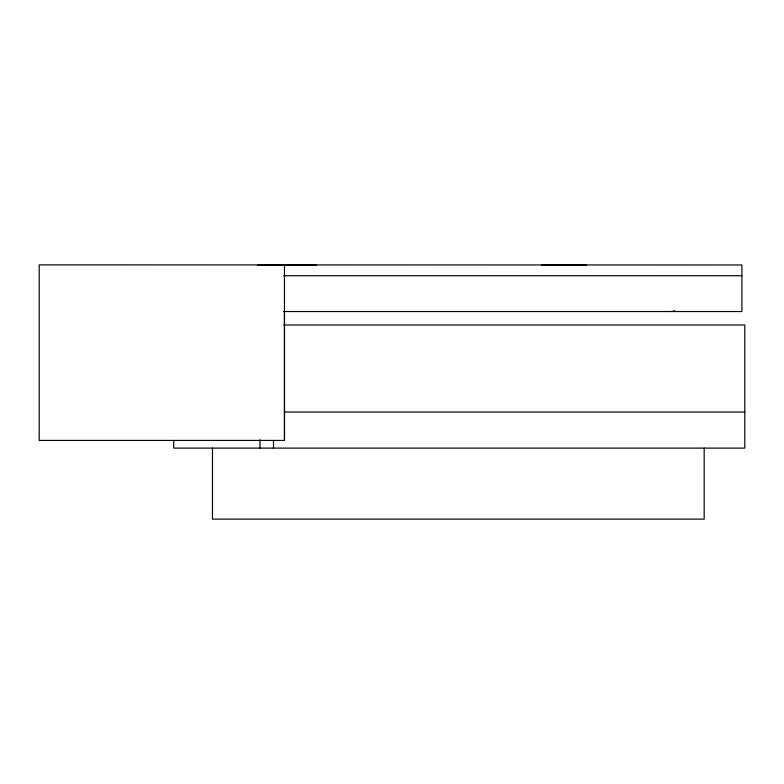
<?xml version="1.0" encoding="UTF-8"?>
<svg xmlns="http://www.w3.org/2000/svg" width="784" height="784" viewBox="0 0 784 784"><rect width="100%" height="100%" fill="white"/><g stroke="black" fill="none" stroke-linecap="round" stroke-linejoin="round"><path stroke-width="1.18" d="M284.455 310.572L284.474 440.432L39.2 440.432L39.2 264.884L741.899 264.982L741.899 311.532L283.641 311.532M671.241 311.532L674.769 310.876M271.852 264.884L257.701 264.884L261.709 264.982M297.891 264.884L259.426 264.982L296.313 264.884M586.618 264.884L541.656 264.884M283.641 275.723L741.899 275.723M283.808 324.997L744.8 324.997L744.8 448.105L173.734 448.105L173.734 440.432M284.504 412.041L744.8 412.041M286.17 264.933L316.54 264.982M286.503 264.933L284.474 264.884L284.474 440.432M704.179 448.105L704.179 519.116L212.464 519.116L212.464 448.105M273.498 440.432L273.498 448.105M259.955 439.687L259.955 448.105"/></g></svg>
